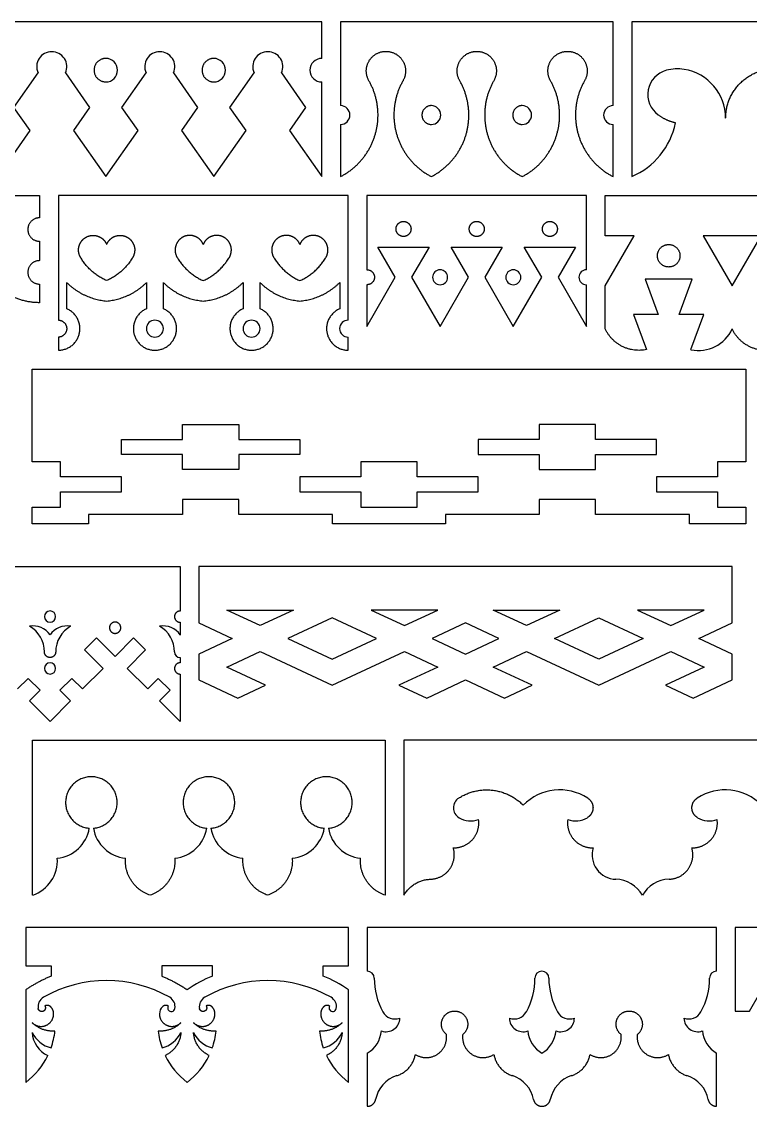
# Model space of a CAD drawing. Header units: millimetres. Extents: x -157 to 150, y -137 to 156.
# Drawn here: x -75 to 17.9, y 18 to 156.3 of the extents above; entities that cross this region are included whole.
import ezdxf

# ---------------------------------------------------------------- set-up
doc = ezdxf.new("R2010")
doc.units = ezdxf.units.MM
doc.header["$MEASUREMENT"] = 0
doc.layers.add('Layer 03', color=5, linetype='Continuous')

msp = doc.modelspace()

# ---------------------------------------------------------------- linework, layer by layer
at = {"layer": 'Layer 03'}
for p, q in [((-36.71, 156.33), (-78.01, 156.33)), ((-36.71, 151.65), (-36.71, 156.33)), ((0.42, 156.33), (-34.32, 156.33)), ((-34.32, 156.33), (-34.32, 145.63)), ((0.42, 145.63), (0.42, 156.33)), ((50.69, 156.33), (2.81, 156.33)), ((2.81, 156.33), (2.81, 136.58)), ((-75.95, 145.41), (-72.87, 149.8)), ((-69.38, 149.8), (-66.3, 145.41)), ((-62.18, 145.41), (-59.11, 149.8)), ((-55.61, 149.8), (-52.54, 145.41)), ((-48.42, 145.41), (-45.34, 149.8)), ((-41.85, 149.8), (-38.77, 145.41)), ((-36.71, 136.58), (-36.71, 148.66)), ((-73.89, 142.46), (-75.95, 145.41)), ((-66.3, 145.41), (-68.36, 142.46)), ((-60.12, 142.46), (-62.18, 145.41)), ((-52.54, 145.41), (-54.6, 142.46)), ((-46.36, 142.46), (-48.42, 145.41)), ((-38.77, 145.41), (-40.83, 142.46)), ((-78.01, 136.58), (-73.89, 142.46)), ((-68.36, 142.46), (-64.24, 136.58)), ((-64.24, 136.58), (-60.12, 142.46)), ((-54.6, 142.46), (-50.48, 136.58)), ((-50.48, 136.58), (-46.36, 142.46)), ((-40.83, 142.46), (-36.71, 136.58)), ((-34.32, 143.23), (-34.32, 136.58)), ((0.42, 136.58), (0.42, 143.23)), ((-113.65, 134.19), (-72.69, 134.19)), ((-72.69, 134.19), (-72.69, 131.32)), ((-33.35, 134.19), (-70.29, 134.19)), ((-70.29, 134.19), (-70.29, 118.27)), ((-33.35, 118.27), (-33.35, 134.19)), ((-2.96, 134.19), (-30.95, 134.19)), ((-30.95, 134.19), (-30.95, 124.7)), ((-2.96, 124.7), (-2.96, 134.19)), ((-0.57, 129.02), (-0.57, 134.19)), ((-0.57, 134.19), (31.78, 134.19)), ((-0.57, 122.63), (3.12, 129.02)), ((3.12, 129.02), (-0.57, 129.02)), ((15.61, 129.02), (11.92, 129.02)), ((11.92, 129.02), (15.61, 122.63)), ((15.61, 122.63), (19.29, 129.02)), ((19.29, 129.02), (15.61, 129.02)), ((-72.69, 128.33), (-72.69, 125.86)), ((-27.33, 123.74), (-29.55, 127.6)), ((-29.55, 127.6), (-26.29, 127.6)), ((-26.29, 127.6), (-23.02, 127.6)), ((-23.02, 127.6), (-25.25, 123.74)), ((-17.99, 123.74), (-20.22, 127.6)), ((-20.22, 127.6), (-16.96, 127.6)), ((-16.96, 127.6), (-13.69, 127.6)), ((-13.69, 127.6), (-15.92, 123.74)), ((-8.66, 123.74), (-10.89, 127.6)), ((-10.89, 127.6), (-7.63, 127.6)), ((-7.63, 127.6), (-4.36, 127.6)), ((-4.36, 127.6), (-6.59, 123.74)), ((-30.95, 117.46), (-27.33, 123.74)), ((-25.25, 123.74), (-21.62, 117.46)), ((-21.62, 117.46), (-17.99, 123.74)), ((-15.92, 123.74), (-12.29, 117.46)), ((-12.29, 117.46), (-8.66, 123.74)), ((-6.59, 123.74), (-2.96, 117.46)), ((7.52, 123.51), (4.53, 123.51)), ((4.53, 123.51), (6.16, 119.01)), ((10.51, 123.51), (7.52, 123.51)), ((8.87, 119.01), (10.51, 123.51)), ((-72.69, 122.87), (-72.69, 120.5)), ((-69.22, 119.72), (-69.22, 123.07)), ((-59.05, 123.07), (-59.05, 119.72)), ((-56.9, 119.72), (-56.9, 123.07)), ((-46.74, 123.07), (-46.74, 119.72)), ((-44.58, 119.72), (-44.58, 123.07)), ((-34.42, 123.07), (-34.42, 119.72)), ((-30.95, 122.79), (-30.95, 117.46)), ((-2.96, 117.46), (-2.96, 122.79)), ((-0.57, 117.15), (-0.57, 122.63)), ((6.16, 119.01), (3.05, 119.01)), ((3.05, 119.01), (4.69, 114.52)), ((11.99, 119.01), (8.87, 119.01)), ((10.35, 114.52), (11.99, 119.01)), ((-70.29, 116.11), (-70.29, 114.44)), ((-33.35, 114.44), (-33.35, 116.11)), ((-73.62, 100.19), (-73.62, 112.04)), ((-73.62, 112.04), (17.35, 112.04)), ((17.35, 112.04), (17.35, 100.19)), ((-54.47, 103.06), (-54.47, 104.98)), ((-54.47, 104.98), (-50.88, 104.98)), ((-50.88, 104.98), (-47.29, 104.98)), ((-47.29, 104.98), (-47.29, 103.06)), ((-5.39, 104.98), (-8.98, 104.98)), ((-8.98, 104.98), (-8.98, 103.06)), ((-1.8, 104.98), (-5.39, 104.98)), ((-1.8, 103.06), (-1.8, 104.98)), ((-62.25, 101.15), (-62.25, 103.06)), ((-62.25, 103.06), (-54.47, 103.06)), ((-47.29, 103.06), (-39.51, 103.06)), ((-39.51, 103.06), (-39.51, 101.15)), ((-8.98, 103.06), (-16.76, 103.06)), ((-16.76, 103.06), (-16.76, 101.15)), ((5.98, 103.06), (-1.8, 103.06)), ((5.98, 101.15), (5.98, 103.06)), ((-54.47, 101.15), (-62.25, 101.15)), ((-54.47, 99.23), (-54.47, 101.15)), ((-39.51, 101.15), (-47.29, 101.15)), ((-47.29, 101.15), (-47.29, 99.23)), ((-16.76, 101.15), (-8.98, 101.15)), ((-8.98, 101.15), (-8.98, 99.23)), ((-1.8, 99.23), (-1.8, 101.15)), ((-1.8, 101.15), (5.98, 101.15)), ((-70.03, 100.19), (-73.62, 100.19)), ((-70.03, 98.28), (-70.03, 100.19)), ((-28.13, 100.19), (-31.72, 100.19)), ((-31.72, 100.19), (-31.72, 98.28)), ((-24.54, 100.19), (-28.13, 100.19)), ((-24.54, 98.28), (-24.54, 100.19)), ((17.35, 100.19), (13.76, 100.19)), ((13.76, 100.19), (13.76, 98.28)), ((-62.25, 98.28), (-70.03, 98.28)), ((-62.25, 96.36), (-62.25, 98.28)), ((-50.88, 99.23), (-54.47, 99.23)), ((-47.29, 99.23), (-50.88, 99.23)), ((-31.72, 98.28), (-39.51, 98.28)), ((-39.51, 98.28), (-39.51, 96.36)), ((-16.76, 98.28), (-24.54, 98.28)), ((-16.76, 96.36), (-16.76, 98.28)), ((-8.98, 99.23), (-5.39, 99.23)), ((-5.39, 99.23), (-1.8, 99.23)), ((13.76, 98.28), (5.98, 98.28)), ((5.98, 98.28), (5.98, 96.36)), ((-70.03, 94.44), (-70.03, 96.36)), ((-70.03, 96.36), (-62.25, 96.36)), ((-39.51, 96.36), (-31.72, 96.36)), ((-31.72, 96.36), (-31.72, 94.44)), ((-24.54, 94.44), (-24.54, 96.36)), ((-24.54, 96.36), (-16.76, 96.36)), ((5.98, 96.36), (13.76, 96.36)), ((13.76, 96.36), (13.76, 94.44)), ((-73.62, 92.29), (-73.62, 94.44)), ((-73.62, 94.44), (-70.03, 94.44)), ((-50.88, 95.4), (-54.47, 95.4)), ((-54.47, 95.4), (-54.47, 93.49)), ((-47.29, 95.4), (-50.88, 95.4)), ((-47.29, 93.49), (-47.29, 95.4)), ((-31.72, 94.44), (-28.13, 94.44)), ((-28.13, 94.44), (-24.54, 94.44)), ((-5.39, 95.4), (-8.98, 95.4)), ((-8.98, 95.4), (-8.98, 93.49)), ((-1.8, 95.4), (-5.39, 95.4)), ((-1.8, 93.49), (-1.8, 95.4)), ((13.76, 94.44), (17.35, 94.44)), ((17.35, 94.44), (17.35, 92.29)), ((-54.47, 93.49), (-66.44, 93.49)), ((-66.44, 93.49), (-66.44, 92.29)), ((-35.32, 93.49), (-47.29, 93.49)), ((-35.32, 92.29), (-35.32, 93.49)), ((-8.98, 93.49), (-20.95, 93.49)), ((-20.95, 93.49), (-20.95, 92.29)), ((10.17, 93.49), (-1.8, 93.49)), ((10.17, 92.29), (10.17, 93.49)), ((-66.44, 92.29), (-73.62, 92.29)), ((-28.13, 92.29), (-35.32, 92.29)), ((-20.95, 92.29), (-28.13, 92.29)), ((17.35, 92.29), (10.17, 92.29)), ((-104.53, 86.84), (-54.76, 86.84)), ((-54.76, 86.84), (-54.76, 81.18)), ((15.6, 86.84), (-52.36, 86.84)), ((-52.36, 86.84), (-52.36, 79.66)), ((15.6, 79.66), (15.6, 86.84)), ((-48.82, 81.31), (-40.32, 81.31)), ((-44.57, 79.33), (-48.82, 81.31)), ((-40.32, 81.31), (-44.57, 79.33)), ((-35.37, 80.32), (-41.03, 77.68)), ((-29.71, 77.68), (-35.37, 80.32)), ((-30.42, 81.31), (-26.17, 79.33)), ((-21.92, 81.31), (-30.42, 81.31)), ((-26.17, 79.33), (-21.92, 81.31)), ((-10.59, 79.33), (-14.84, 81.31)), ((-14.84, 81.31), (-6.34, 81.31)), ((-6.34, 81.31), (-10.59, 79.33)), ((-7.05, 77.68), (-1.39, 80.32)), ((-1.39, 80.32), (4.27, 77.68)), ((12.06, 81.31), (3.56, 81.31)), ((3.56, 81.31), (7.81, 79.33)), ((7.81, 79.33), (12.06, 81.31)), ((-54.76, 79.75), (-54.76, 78.12)), ((-52.36, 79.66), (-48.11, 77.68)), ((-18.38, 79.66), (-22.63, 77.68)), ((-14.13, 77.68), (-18.38, 79.66)), ((11.35, 77.68), (15.6, 79.66)), ((-65.42, 77.75), (-66.94, 76.23)), ((-63.05, 75.39), (-65.42, 77.75)), ((-60.69, 77.75), (-63.05, 75.39)), ((-59.16, 76.23), (-60.69, 77.75)), ((-48.11, 77.68), (-52.36, 75.7)), ((-41.03, 77.68), (-35.37, 75.04)), ((-35.37, 75.04), (-29.71, 77.68)), ((-22.63, 77.68), (-18.38, 75.7)), ((-18.38, 75.7), (-14.13, 77.68)), ((-1.39, 75.04), (-7.05, 77.68)), ((4.27, 77.68), (-1.39, 75.04)), ((15.6, 75.7), (11.35, 77.68)), ((-66.94, 76.23), (-64.58, 73.86)), ((-61.53, 73.86), (-59.16, 76.23)), ((-54.76, 75.25), (-54.76, 74.58)), ((-52.36, 75.7), (-52.36, 72.39)), ((-48.82, 74.04), (-44.57, 76.03)), ((-44.57, 76.03), (-35.37, 71.74)), ((-35.37, 71.74), (-26.17, 76.03)), ((-26.17, 76.03), (-21.92, 74.04)), ((-14.84, 74.04), (-10.59, 76.03)), ((-10.59, 76.03), (-1.39, 71.74)), ((-1.39, 71.74), (7.81, 76.03)), ((7.81, 76.03), (12.06, 74.04)), ((15.6, 72.39), (15.6, 75.7)), ((-64.58, 73.86), (-67.2, 71.24)), ((-58.9, 71.24), (-61.53, 73.86)), ((-43.87, 71.74), (-48.82, 74.04)), ((-21.92, 74.04), (-26.87, 71.74)), ((-9.89, 71.74), (-14.84, 74.04)), ((12.06, 74.04), (7.11, 71.74)), ((-74.14, 72.59), (-75.5, 71.24)), ((-72.62, 71.07), (-74.14, 72.59)), ((-68.55, 72.59), (-70.08, 71.07)), ((-67.2, 71.24), (-68.55, 72.59)), ((-57.55, 72.59), (-58.9, 71.24)), ((-56.03, 71.07), (-57.55, 72.59)), ((-54.76, 73.14), (-54.76, 67.09)), ((-52.36, 72.39), (-47.41, 70.08)), ((-23.33, 70.08), (-18.38, 72.39)), ((-18.38, 72.39), (-13.43, 70.08)), ((10.65, 70.08), (15.6, 72.39)), ((-73.97, 69.72), (-72.62, 71.07)), ((-70.08, 71.07), (-68.72, 69.72)), ((-57.38, 69.72), (-56.03, 71.07)), ((-47.41, 70.08), (-43.87, 71.74)), ((-26.87, 71.74), (-23.33, 70.08)), ((-13.43, 70.08), (-9.89, 71.74)), ((7.11, 71.74), (10.65, 70.08)), ((-71.35, 67.09), (-73.97, 69.72)), ((-68.72, 69.72), (-71.35, 67.09)), ((-54.76, 67.09), (-57.38, 69.72)), ((-73.57, 44.95), (-73.57, 64.7)), ((-73.57, 64.7), (-28.63, 64.7)), ((-28.63, 64.7), (-28.63, 44.95)), ((34.58, 64.7), (-26.23, 64.7)), ((-26.23, 64.7), (-26.23, 44.95)), ((-33.3, 40.83), (-74.43, 40.83)), ((-74.43, 40.83), (-74.43, 35.93)), ((-33.3, 35.93), (-33.3, 40.83)), ((-30.91, 40.83), (-30.91, 35.25)), ((13.62, 40.83), (-30.91, 40.83)), ((13.62, 35.25), (13.62, 40.83)), ((45.79, 40.83), (16.01, 40.83)), ((16.01, 40.83), (16.01, 30.17)), ((-74.43, 35.93), (-71.19, 35.93)), ((-71.19, 35.93), (-71.19, 34.63)), ((-53.86, 35.93), (-57.1, 35.93)), ((-57.1, 35.93), (-57.1, 34.63)), ((-50.63, 35.93), (-53.86, 35.93)), ((-50.63, 34.63), (-50.63, 35.93)), ((-36.53, 34.63), (-36.53, 35.93)), ((-36.53, 35.93), (-33.3, 35.93)), ((-74.43, 32.89), (-74.43, 21.07)), ((-33.3, 21.07), (-33.3, 32.89)), ((17.81, 30.17), (19.14, 32.47)), ((16.01, 30.17), (17.81, 30.17)), ((-30.91, 24.78), (-30.91, 18.02)), ((13.62, 18.02), (13.62, 24.78))]:
    msp.add_line(p, q, dxfattribs=at)
for centre, radius, start, end in [((-71.13, 150.59), 1.92, 90, 204.2281), ((-71.13, 150.59), 1.92, 335.7719, 90), ((-57.36, 150.59), 1.92, 90, 204.2281), ((-57.36, 150.59), 1.92, 335.7719, 90), ((-43.59, 150.59), 1.92, 90, 204.2281), ((-43.59, 150.59), 1.92, 335.7719, 90), ((-64.24, 150.15), 1.5, 270, 90), ((-50.48, 150.15), 1.5, 270, 90), ((-36.71, 150.15), 1.5, 90, 270), ((8.06, 147.04), 3.21, 104.9749, 233.977), ((8.63, 144.93), 5.39, 80.8528, 104.9749), ((8.48, 144.03), 6.3, 0, 80.8528), ((-34.32, 144.43), 1.2, 270, 90), ((-22.74, 144.43), 1.2, 270, 90), ((-11.16, 144.43), 1.2, 270, 90), ((0.42, 144.43), 1.2, 90, 270), ((-0.92, 145.3), 9.48, 293.153, 348.5707), ((-21.62, 123.74), 0.958, 90, 270), ((-21.62, 123.74), 0.958, 270, 90), ((-12.29, 123.74), 0.958, 90, 270), ((-12.29, 123.74), 0.958, 270, 90), ((-2.96, 123.74), 0.958, 90, 270), ((-57.98, 117.19), 1.08, 90, 270), ((-57.98, 117.19), 1.08, 270, 90), ((-45.66, 117.19), 1.08, 90, 270), ((-45.66, 117.19), 1.08, 270, 90), ((-33.35, 117.19), 1.08, 90, 270), ((11.31, 119.16), 4.75, 258.3689, 334.9337), ((-71.35, 80.47), 0.718, 90, 270), ((-71.35, 80.47), 0.718, 270, 90), ((-73.57, 76.58), 2.71, 34.7512, 98.5853), ((-75.85, 75.96), 3.79, 0, 60.2632), ((-69.12, 76.58), 2.71, 81.4147, 145.2488), ((-66.84, 75.96), 3.79, 119.7367, 180), ((-56.98, 76.58), 2.71, 34.7512, 98.5853), ((-59.26, 75.96), 3.79, 360, 60.2633), ((-54.76, 75.96), 0.718, 180, 270), ((-71.35, 73.86), 0.718, 90, 270), ((-71.35, 73.86), 0.718, 270, 90), ((-6.36, 51.8), 6.57, 57.2607, 135.2425), ((14.71, 51.8), 6.57, 44.7575, 122.7393), ((-18.46, 56.09), 1.47, 122.7393, 239.1722), ((-17.73, 57.31), 2.89, 239.1722, 290.53), ((-4.33, 57.31), 2.89, 249.47, 300.8278), ((12.68, 57.31), 2.89, 239.1722, 290.53), ((-70.9, 54.25), 4.62, 275.8478, 350.5152), ((-61.26, 54.25), 4.62, 189.4848, 264.1522), ((-55.92, 54.25), 4.62, 275.8478, 350.5152), ((-46.28, 54.25), 4.62, 189.4848, 264.1522), ((-40.94, 54.25), 4.62, 275.8478, 350.5152), ((-31.3, 54.25), 4.62, 189.4848, 264.1522), ((0.88, 50.1), 3.13, 163.4448, 268.2838), ((-75.03, 49.33), 4.62, 288.5227, 4.0286), ((0.66, 42.93), 4.05, 29.8723, 88.2838), ((7.68, 42.93), 4.05, 91.7162, 150.1277), ((-43.58, 17.68), 18.36, 112.5719, 124.0562), ((-43.58, 17.68), 18.36, 55.9438, 67.4281), ((-30.91, 34.36), 0.891, 360, 90), ((-8.64, 34.36), 0.891, 90, 180), ((-8.64, 34.36), 0.891, 360, 90), ((13.62, 34.36), 0.891, 90, 180), ((-64.15, 17.68), 16.37, 60.5294, 119.4706), ((-43.58, 17.68), 16.37, 60.5294, 119.4706), ((-21.05, 34.36), 8.97, 180, 208.6205), ((-18.5, 34.36), 8.97, 331.3795, 360), ((1.21, 34.36), 8.97, 180, 208.6205), ((3.76, 34.36), 8.97, 331.3795, 360), ((-71.53, 30.75), 1.35, 119.4707, 191.4548), ((-56.76, 30.75), 1.35, 348.5452, 60.5296), ((-50.97, 30.75), 1.35, 119.4707, 191.4548), ((-36.19, 30.75), 1.35, 348.5452, 60.5296), ((-56.13, 29.81), 1.27, 132.5091, 180), ((-55.89, 30.57), 0.463, 148.2125, 348.5453), ((-35.32, 30.57), 0.463, 148.2125, 348.5453), ((-28.5, 29.27), 1.74, 249.9515, 360), ((-27.39, 30.9), 1.74, 208.6205, 291.0038), ((-12.16, 30.9), 1.74, 248.9962, 331.3795), ((-11.05, 29.27), 1.74, 180, 290.0485), ((-6.24, 29.27), 1.74, 249.9515, 360), ((-5.13, 30.9), 1.74, 208.6205, 291.0038), ((10.1, 30.9), 1.74, 248.9962, 331.3795), ((11.21, 29.27), 1.74, 180, 290.0485), ((-70.2, 27.62), 3.43, 183.4372, 245.2395), ((-70.34, 29.01), 3.64, 205.9847, 255.9898), ((-80.31, 28.72), 9.65, 340.361, 353.4633), ((-47.98, 28.72), 9.65, 186.5367, 199.639), ((-57.95, 29.01), 3.64, 284.0102, 334.0153), ((-49.78, 29.01), 3.64, 205.9847, 255.9898), ((-59.75, 28.72), 9.65, 340.361, 353.4633), ((-27.42, 28.72), 9.65, 186.5367, 199.639), ((-37.38, 29.01), 3.64, 284.0102, 334.0153), ((-32.84, 28.01), 3.76, 300.9965, 354.373), ((-6.71, 28.01), 3.76, 185.627, 239.0035), ((-10.58, 28.01), 3.76, 300.9965, 354.373), ((15.56, 28.01), 3.76, 185.627, 239.0035), ((-80.31, 28.72), 9.65, 307.576, 334.1175), ((-47.98, 28.72), 9.65, 205.8825, 232.424), ((-59.75, 28.72), 9.65, 307.576, 334.1175), ((-27.42, 28.72), 9.65, 205.8825, 232.424), ((-25.89, 18.09), 4.04, 108.0282, 168.5011), ((-13.66, 18.09), 4.04, 11.4989, 71.9718), ((-3.62, 18.09), 4.04, 108.0282, 168.5011), ((8.6, 18.09), 4.04, 11.4989, 71.9718)]:
    msp.add_arc(centre, radius, start, end, dxfattribs=at)
for points, weights, knots in [([(-30.7, 148.81), (-31.42, 150.06), (-30.69, 151.31), (-29.97, 152.55), (-28.53, 152.55)], [0.999999936397, 0.866615464201, 1, 0.8666154324, 1], [1217.144094, 1217.144094, 1217.144094, 1219.329385, 1219.329385, 1221.514677, 1221.514677, 1221.514677]), ([(-28.53, 152.55), (-27.08, 152.55), (-26.36, 151.31), (-25.64, 150.06), (-26.35, 148.81)], [1, 0.8666154324, 1, 0.866615464201, 0.999999936397], [1059.593637, 1059.593637, 1059.593637, 1061.778929, 1061.778929, 1063.964221, 1063.964221, 1063.964221]), ([(-19.12, 148.81), (-19.84, 150.06), (-19.11, 151.31), (-18.39, 152.55), (-16.95, 152.55)], [0.999999872795, 0.866615496003, 1, 0.8666154324, 1], [1087.764467, 1087.764467, 1087.764467, 1089.949758, 1089.949758, 1092.13505, 1092.13505, 1092.13505]), ([(-16.95, 152.55), (-15.51, 152.55), (-14.78, 151.31), (-14.06, 150.06), (-14.78, 148.81)], [1, 0.8666154324, 1, 0.866615464201, 0.999999936397], [1092.13505, 1092.13505, 1092.13505, 1094.320342, 1094.320342, 1096.505634, 1096.505634, 1096.505634]), ([(-7.55, 148.81), (-8.26, 150.06), (-7.54, 151.31), (-6.81, 152.55), (-5.37, 152.55)], [0.999999936397, 0.866615464201, 1, 0.8666154324, 1], [1120.30588, 1120.30588, 1120.30588, 1122.491171, 1122.491171, 1124.676463, 1124.676463, 1124.676463]), ([(-5.37, 152.55), (-3.93, 152.55), (-3.21, 151.31), (-2.48, 150.06), (-3.2, 148.81)], [1, 0.8666154324, 1, 0.866615464201, 0.999999936397], [1124.676463, 1124.676463, 1124.676463, 1126.861756, 1126.861756, 1129.047047, 1129.047047, 1129.047047]), ([(-64.24, 151.65), (-65.74, 151.65), (-65.74, 150.15), (-65.74, 148.66), (-64.24, 148.66)], [1, 0.707106781187, 1, 0.707106851018, 0.999999860338], [33.379422, 33.379422, 33.379422, 35.342918, 35.342918, 37.306413, 37.306413, 37.306413]), ([(-50.48, 151.65), (-51.97, 151.65), (-51.97, 150.15), (-51.97, 148.66), (-50.48, 148.66)], [1, 0.707106781187, 1, 0.707106851018, 0.999999860338], [33.379422, 33.379422, 33.379422, 35.342918, 35.342918, 37.306413, 37.306413, 37.306413]), ([(-34.32, 136.58), (-30.97, 138.31), (-29.9, 141.92), (-28.83, 145.54), (-30.7, 148.81)], [1, 0.919836119234, 1, 0.919836157459, 0.99999992355], [1205.243971, 1205.243971, 1205.243971, 1211.194033, 1211.194033, 1217.144094, 1217.144094, 1217.144094]), ([(-26.35, 148.81), (-28.22, 145.54), (-27.15, 141.92), (-26.08, 138.31), (-22.74, 136.58)], [0.999999961775, 0.919836138346, 1, 0.919836138346, 0.999999961775], [1063.964221, 1063.964221, 1063.964221, 1069.914282, 1069.914282, 1075.864344, 1075.864344, 1075.864344]), ([(-22.74, 136.58), (-19.39, 138.31), (-18.32, 141.92), (-17.26, 145.54), (-19.12, 148.81)], [0.999999961775, 0.919836138346, 1, 0.919836138346, 0.999999961775], [1075.864344, 1075.864344, 1075.864344, 1081.814405, 1081.814405, 1087.764467, 1087.764467, 1087.764467]), ([(-14.78, 148.81), (-16.64, 145.54), (-15.58, 141.92), (-14.51, 138.31), (-11.16, 136.58)], [0.999999961775, 0.919836138346, 1, 0.919836138346, 0.999999961775], [1096.505634, 1096.505634, 1096.505634, 1102.455695, 1102.455695, 1108.405757, 1108.405757, 1108.405757]), ([(-11.16, 136.58), (-7.81, 138.31), (-6.75, 141.92), (-5.68, 145.54), (-7.55, 148.81)], [0.999999961775, 0.919836138346, 1, 0.919836138346, 0.999999961775], [1108.405757, 1108.405757, 1108.405757, 1114.355818, 1114.355818, 1120.30588, 1120.30588, 1120.30588]), ([(-3.2, 148.81), (-5.07, 145.54), (-4, 141.92), (-2.93, 138.31), (0.42, 136.58)], [0.999999961775, 0.919836138346, 1, 0.919836119234, 1], [1129.047047, 1129.047047, 1129.047047, 1134.997108, 1134.997108, 1140.94717, 1140.94717, 1140.94717]), ([(-22.74, 145.63), (-23.94, 145.63), (-23.94, 144.43), (-23.94, 143.23), (-22.74, 143.23)], [0.999999860338, 0.707106851018, 1, 0.707106851018, 0.999999860338], [26.703538, 26.703538, 26.703538, 28.274334, 28.274334, 29.84513, 29.84513, 29.84513]), ([(-11.16, 145.63), (-12.36, 145.63), (-12.36, 144.43), (-12.36, 143.23), (-11.16, 143.23)], [1, 0.707106781187, 1, 0.707106851018, 0.999999860338], [26.703538, 26.703538, 26.703538, 28.274334, 28.274334, 29.84513, 29.84513, 29.84513]), ([(-72.69, 131.32), (-74.18, 131.32), (-74.18, 129.83), (-74.18, 128.33), (-72.69, 128.33)], [0.999999860338, 0.707106851018, 1, 0.707106781187, 1], [895.287531, 895.287531, 895.287531, 897.251026, 897.251026, 899.214522, 899.214522, 899.214522]), ([(-25.33, 129.9), (-25.33, 130.86), (-26.29, 130.86), (-27.24, 130.86), (-27.24, 129.9), (-27.24, 128.94), (-26.29, 128.94), (-25.33, 128.94), (-25.33, 129.9)], [1, 0.707106781187, 1, 0.707106781187, 1, 0.707106781187, 1, 0.707106781187, 1], [0, 0, 0, 1.256637, 1.256637, 2.513274, 2.513274, 3.769911, 3.769911, 5.026548, 5.026548, 5.026548]), ([(-16, 129.9), (-16, 130.86), (-16.96, 130.86), (-17.91, 130.86), (-17.91, 129.9), (-17.91, 128.94), (-16.96, 128.94), (-16, 128.94), (-16, 129.9)], [1, 0.707106781187, 1, 0.707106781187, 1, 0.707106781187, 1, 0.707106781187, 1], [0, 0, 0, 1.256637, 1.256637, 2.513274, 2.513274, 3.769911, 3.769911, 5.026548, 5.026548, 5.026548]), ([(-6.67, 129.9), (-6.67, 130.86), (-7.63, 130.86), (-8.58, 130.86), (-8.58, 129.9), (-8.58, 128.94), (-7.63, 128.94), (-6.67, 128.94), (-6.67, 129.9)], [1, 0.707106781187, 1, 0.707106781187, 1, 0.707106781187, 1, 0.707106781187, 1], [0, 0, 0, 1.256637, 1.256637, 2.513274, 2.513274, 3.769911, 3.769911, 5.026548, 5.026548, 5.026548]), ([(-67.46, 126.28), (-67.87, 126.98), (-67.64, 127.76), (-67.41, 128.53), (-66.68, 128.89), (-65.96, 129.25), (-65.2, 128.96), (-64.44, 128.68), (-64.13, 127.93)], [0.999999960361, 0.916871680167, 1, 0.916871660348, 1, 0.916871660348, 1, 0.916871660348, 1], [116.221276, 116.221276, 116.221276, 117.497454, 117.497454, 118.773633, 118.773633, 120.049811, 120.049811, 121.32599, 121.32599, 121.32599]), ([(-64.13, 127.93), (-63.83, 128.68), (-63.07, 128.96), (-62.31, 129.25), (-61.59, 128.89), (-60.86, 128.53), (-60.63, 127.76), (-60.4, 126.98), (-60.81, 126.28)], [1, 0.916871660348, 1, 0.916871660348, 1, 0.916871660348, 1, 0.916871719806, 0.999999881084], [121.32599, 121.32599, 121.32599, 122.602169, 122.602169, 123.878347, 123.878347, 125.154526, 125.154526, 126.430704, 126.430704, 126.430704]), ([(-51.82, 127.93), (-52.13, 128.68), (-52.88, 128.96), (-53.64, 129.25), (-54.37, 128.89), (-55.09, 128.53), (-55.32, 127.76), (-55.56, 126.98), (-55.15, 126.28)], [1, 0.916871660348, 1, 0.916871660348, 1, 0.916871660348, 1, 0.916871680167, 0.999999960361], [82.47223, 82.47223, 82.47223, 83.748409, 83.748409, 85.024587, 85.024587, 86.300766, 86.300766, 87.576944, 87.576944, 87.576944]), ([(-48.49, 126.28), (-48.08, 126.98), (-48.31, 127.76), (-48.55, 128.53), (-49.27, 128.89), (-50, 129.25), (-50.76, 128.96), (-51.51, 128.68), (-51.82, 127.93)], [0.999999960361, 0.916871680167, 1, 0.916871660348, 1, 0.916871660348, 1, 0.916871660348, 1], [77.367516, 77.367516, 77.367516, 78.643694, 78.643694, 79.919873, 79.919873, 81.196052, 81.196052, 82.47223, 82.47223, 82.47223]), ([(-39.5, 127.93), (-39.81, 128.68), (-40.57, 128.96), (-41.32, 129.25), (-42.05, 128.89), (-42.78, 128.53), (-43.01, 127.76), (-43.24, 126.98), (-42.83, 126.28)], [1, 0.916871660348, 1, 0.916871660348, 1, 0.916871660348, 1, 0.916871680167, 0.999999960361], [121.32599, 121.32599, 121.32599, 122.602169, 122.602169, 123.878347, 123.878347, 125.154526, 125.154526, 126.430704, 126.430704, 126.430704]), ([(-36.18, 126.28), (-35.77, 126.98), (-36, 127.76), (-36.23, 128.53), (-36.96, 128.89), (-37.68, 129.25), (-38.44, 128.96), (-39.2, 128.68), (-39.5, 127.93)], [0.999999960361, 0.916871680167, 1, 0.916871660348, 1, 0.916871660348, 1, 0.916871660348, 1], [116.221276, 116.221276, 116.221276, 117.497454, 117.497454, 118.773633, 118.773633, 120.049811, 120.049811, 121.32599, 121.32599, 121.32599]), ([(8.96, 126.49), (8.96, 127.92), (7.52, 127.92), (6.08, 127.92), (6.08, 126.49), (6.08, 125.05), (7.52, 125.05), (8.96, 125.05), (8.96, 126.49)], [1, 0.707106781187, 1, 0.707106781187, 1, 0.707106781187, 1, 0.707106781187, 1], [0, 0, 0, 1.884956, 1.884956, 3.769911, 3.769911, 5.654867, 5.654867, 7.539822, 7.539822, 7.539822]), ([(-72.69, 125.86), (-74.18, 125.86), (-74.18, 124.37), (-74.18, 122.87), (-72.69, 122.87)], [0.999999860338, 0.707106851018, 1, 0.707106781187, 1], [901.27622, 901.27622, 901.27622, 903.239715, 903.239715, 905.203211, 905.203211, 905.203211]), ([(-30.95, 124.7), (-29.99, 124.7), (-29.99, 123.74), (-29.99, 122.79), (-30.95, 122.79)], [1, 0.707106781187, 1, 0.707106851018, 0.999999860338], [942.726297, 942.726297, 942.726297, 943.982934, 943.982934, 945.239571, 945.239571, 945.239571]), ([(-70.29, 114.44), (-68.04, 114.44), (-67.6, 116.64), (-67.15, 118.84), (-69.22, 119.72)], [1, 0.774491147728, 1, 0.774491255259, 0.999999784938], [1061.704202, 1061.704202, 1061.704202, 1064.854678, 1064.854678, 1068.005153, 1068.005153, 1068.005153]), ([(-59.05, 119.72), (-61.12, 118.84), (-60.67, 116.64), (-60.23, 114.44), (-57.98, 114.44)], [0.999999892469, 0.774491201493, 1, 0.774491147728, 1], [1083.152682, 1083.152682, 1083.152682, 1086.303158, 1086.303158, 1089.453634, 1089.453634, 1089.453634]), ([(-57.98, 114.44), (-55.73, 114.44), (-55.28, 116.64), (-54.83, 118.84), (-56.9, 119.72)], [1, 0.774491147728, 1, 0.774491416555, 0.999999462346], [1089.453634, 1089.453634, 1089.453634, 1092.604111, 1092.604111, 1095.754585, 1095.754585, 1095.754585]), ([(-46.74, 119.72), (-48.81, 118.84), (-48.36, 116.64), (-47.91, 114.44), (-45.66, 114.44)], [0.999999892469, 0.774491201493, 1, 0.774491147728, 1], [1110.902114, 1110.902114, 1110.902114, 1114.052589, 1114.052589, 1117.203066, 1117.203066, 1117.203066]), ([(-45.66, 114.44), (-43.41, 114.44), (-42.96, 116.64), (-42.51, 118.84), (-44.58, 119.72)], [1, 0.774491147728, 1, 0.774491255259, 0.999999784938], [1117.203066, 1117.203066, 1117.203066, 1120.353542, 1120.353542, 1123.504017, 1123.504017, 1123.504017]), ([(-34.42, 119.72), (-36.49, 118.84), (-36.04, 116.64), (-35.59, 114.44), (-33.35, 114.44)], [0.999999784938, 0.774491255259, 1, 0.774491147728, 1], [989.483436, 989.483436, 989.483436, 992.633911, 992.633911, 995.784388, 995.784388, 995.784388]), ([(-70.29, 118.27), (-69.22, 118.27), (-69.22, 117.19), (-69.22, 116.11), (-70.29, 116.11)], [0.999999860338, 0.707106851018, 1, 0.707106851018, 0.999999860338], [1057.476769, 1057.476769, 1057.476769, 1058.890485, 1058.890485, 1060.304202, 1060.304202, 1060.304202]), ([(-54.76, 81.18), (-55.48, 81.18), (-55.48, 80.47), (-55.48, 79.75), (-54.76, 79.75)], [0.999999860338, 0.707106851018, 1, 0.707106851018, 0.999999860338], [1374.289426, 1374.289426, 1374.289426, 1375.231904, 1375.231904, 1376.174381, 1376.174381, 1376.174381]), ([(-63.05, 79.77), (-63.77, 79.77), (-63.77, 79.05), (-63.77, 78.33), (-63.05, 78.33)], [0.999999860338, 0.707106851018, 1, 0.707106851018, 0.999999860338], [14.137167, 14.137167, 14.137167, 15.079645, 15.079645, 16.022123, 16.022123, 16.022123]), ([(-63.05, 78.33), (-62.33, 78.33), (-62.33, 79.05), (-62.33, 79.77), (-63.05, 79.77)], [1, 0.707106781187, 1, 0.707106851018, 0.999999860338], [12.252211, 12.252211, 12.252211, 13.194689, 13.194689, 14.137167, 14.137167, 14.137167]), ([(-54.76, 74.58), (-55.48, 74.58), (-55.48, 73.86), (-55.48, 73.14), (-54.76, 73.14)], [0.999999860338, 0.707106851018, 1, 0.707106781186, 1], [1384.877288, 1384.877288, 1384.877288, 1385.819766, 1385.819766, 1386.762244, 1386.762244, 1386.762244]), ([(-65.82, 53.49), (-62.67, 53.74), (-62.79, 56.9), (-62.92, 60.05), (-66.08, 60.05), (-69.24, 60.05), (-69.36, 56.9), (-69.49, 53.74), (-66.34, 53.49)], [0.999999866957, 0.720988983262, 1, 0.720988916741, 1, 0.720988916741, 1, 0.720988916741, 1], [1356.283012, 1356.283012, 1356.283012, 1360.488856, 1360.488856, 1364.694702, 1364.694702, 1368.900547, 1368.900547, 1373.106393, 1373.106393, 1373.106393]), ([(-50.84, 53.49), (-47.69, 53.74), (-47.81, 56.9), (-47.94, 60.05), (-51.1, 60.05), (-54.26, 60.05), (-54.38, 56.9), (-54.51, 53.74), (-51.36, 53.49)], [0.999999866957, 0.720988983262, 1, 0.720988916741, 1, 0.720988916741, 1, 0.720988916741, 1], [1500.943278, 1500.943278, 1500.943278, 1505.149123, 1505.149123, 1509.354968, 1509.354968, 1513.560814, 1513.560814, 1517.766659, 1517.766659, 1517.766659]), ([(-35.86, 53.49), (-32.71, 53.74), (-32.83, 56.9), (-32.96, 60.05), (-36.12, 60.05), (-39.28, 60.05), (-39.4, 56.9), (-39.53, 53.74), (-36.38, 53.49)], [0.999999866957, 0.720988983262, 1, 0.720988916741, 1, 0.720988916741, 1, 0.720988916741, 1], [1463.882979, 1463.882979, 1463.882979, 1468.088824, 1468.088824, 1472.294669, 1472.294669, 1476.500515, 1476.500515, 1480.70636, 1480.70636, 1480.70636]), ([(-2.81, 57.33), (-2.12, 56.89), (-2.13, 56.07), (-2.14, 55.25), (-2.85, 54.83)], [0.999999939777, 0.873702392553, 1, 0.873702362442, 1], [1493.78467, 1493.78467, 1493.78467, 1495.035576, 1495.035576, 1496.286482, 1496.286482, 1496.286482]), ([(11.2, 54.83), (10.49, 55.25), (10.48, 56.07), (10.47, 56.89), (11.16, 57.33)], [0.99999981933, 0.873702452777, 1, 0.873702422665, 0.999999879553], [1526.281068, 1526.281068, 1526.281068, 1527.531974, 1527.531974, 1528.78288, 1528.78288, 1528.78288]), ([(-19.94, 50.99), (-18.47, 50.94), (-17.49, 52.04), (-16.5, 53.14), (-16.72, 54.6)], [1, 0.905684950879, 1, 0.905684973365, 0.999999955027], [1469.564212, 1469.564212, 1469.564212, 1471.869698, 1471.869698, 1474.175183, 1474.175183, 1474.175183]), ([(-5.34, 54.6), (-5.56, 53.14), (-4.57, 52.04), (-3.59, 50.94), (-2.12, 50.99)], [0.999999955027, 0.905684973365, 1, 0.905684995852, 0.999999910054], [1498.447284, 1498.447284, 1498.447284, 1500.75277, 1500.75277, 1503.058256, 1503.058256, 1503.058256]), ([(10.47, 50.99), (11.94, 50.94), (12.92, 52.04), (13.91, 53.14), (13.69, 54.6)], [0.999999865081, 0.905685018338, 1, 0.905684995852, 0.999999910054], [1519.509295, 1519.509295, 1519.509295, 1521.81478, 1521.81478, 1524.120267, 1524.120267, 1524.120267]), ([(-22.85, 46.98), (-21.31, 47.02), (-20.41, 48.27), (-19.5, 49.52), (-19.94, 50.99)], [0.999999950973, 0.897183161783, 1, 0.897183137269, 1], [1464.786562, 1464.786562, 1464.786562, 1467.175387, 1467.175387, 1469.564212, 1469.564212, 1469.564212]), ([(7.56, 46.98), (9.1, 47.02), (10, 48.27), (10.9, 49.52), (10.47, 50.99)], [0.999999901946, 0.897183186296, 1, 0.897183137269, 1], [1514.731645, 1514.731645, 1514.731645, 1517.120469, 1517.120469, 1519.509295, 1519.509295, 1519.509295]), ([(-72.01, 30.82), (-71.9, 30.63), (-71.96, 30.43), (-72.03, 30.22), (-72.23, 30.14), (-72.43, 30.06), (-72.62, 30.17), (-72.82, 30.27), (-72.86, 30.48)], [0.999999955178, 0.906000718751, 1, 0.90600069634, 1, 0.90600069634, 1, 0.906000902715, 0.99999958725], [1517.869822, 1517.869822, 1517.869822, 1518.208004, 1518.208004, 1518.546186, 1518.546186, 1518.884368, 1518.884368, 1519.222549, 1519.222549, 1519.222549]), ([(-51.45, 30.82), (-51.33, 30.63), (-51.4, 30.43), (-51.47, 30.22), (-51.67, 30.14), (-51.87, 30.06), (-52.06, 30.17), (-52.25, 30.27), (-52.29, 30.48)], [0.999999955178, 0.906000718751, 1, 0.90600069634, 1, 0.90600069634, 1, 0.906000902715, 0.99999958725], [1385.395393, 1385.395393, 1385.395393, 1385.733575, 1385.733575, 1386.071757, 1386.071757, 1386.409939, 1386.409939, 1386.74812, 1386.74812, 1386.74812]), ([(-73.62, 28.68), (-72.87, 27.93), (-71.88, 28.33), (-70.89, 28.74), (-70.89, 29.81)], [0.999999919481, 0.831138741696, 1, 0.831138701436, 1], [1513.213437, 1513.213437, 1513.213437, 1514.785199, 1514.785199, 1516.356962, 1516.356962, 1516.356962]), ([(-57.4, 29.81), (-57.4, 28.74), (-56.41, 28.33), (-55.43, 27.93), (-54.67, 28.68)], [1, 0.831138701436, 1, 0.831138741696, 0.999999919481], [1538.988331, 1538.988331, 1538.988331, 1540.560093, 1540.560093, 1542.131855, 1542.131855, 1542.131855]), ([(-53.05, 28.68), (-52.3, 27.93), (-51.31, 28.33), (-50.33, 28.74), (-50.33, 29.81)], [0.999999919481, 0.831138741696, 1, 0.831138701436, 1], [1380.739008, 1380.739008, 1380.739008, 1382.31077, 1382.31077, 1383.882533, 1383.882533, 1383.882533]), ([(-36.84, 29.81), (-36.84, 28.74), (-35.85, 28.33), (-34.86, 27.93), (-34.11, 28.68)], [0.999999838961, 0.831138781956, 1, 0.831138781956, 0.999999838961], [1406.513901, 1406.513901, 1406.513901, 1408.085664, 1408.085664, 1409.657426, 1409.657426, 1409.657426]), ([(-20.81, 27.18), (-21.75, 27.91), (-21.36, 29.04), (-20.97, 30.17), (-19.78, 30.17)], [0.999999911553, 0.814513750854, 1, 0.814513706631, 1], [530.428958, 530.428958, 530.428958, 532.161895, 532.161895, 533.894831, 533.894831, 533.894831]), ([(-19.78, 30.17), (-18.58, 30.17), (-18.19, 29.04), (-17.8, 27.91), (-18.74, 27.18)], [1, 0.814513706631, 1, 0.814513750854, 0.999999911553], [533.894831, 533.894831, 533.894831, 535.627768, 535.627768, 537.360704, 537.360704, 537.360704]), ([(1.45, 27.18), (0.51, 27.91), (0.9, 29.04), (1.29, 30.17), (2.49, 30.17)], [0.999999911553, 0.814513750854, 1, 0.814513706631, 1], [563.084434, 563.084434, 563.084434, 564.81737, 564.81737, 566.550307, 566.550307, 566.550307]), ([(2.49, 30.17), (3.68, 30.17), (4.07, 29.04), (4.46, 27.91), (3.52, 27.18)], [1, 0.814513706631, 1, 0.814513750854, 0.999999911553], [566.550307, 566.550307, 566.550307, 568.283243, 568.283243, 570.016179, 570.016179, 570.016179]), ([(-24.78, 24.63), (-23.38, 23.76), (-21.99, 24.65), (-20.6, 25.54), (-20.81, 27.18)], [0.999999926308, 0.845457611968, 1, 0.845457611968, 0.999999926308], [525.514573, 525.514573, 525.514573, 527.971766, 527.971766, 530.428958, 530.428958, 530.428958]), ([(-18.74, 27.18), (-18.95, 25.54), (-17.56, 24.65), (-16.17, 23.76), (-14.77, 24.63)], [0.999999926308, 0.845457611968, 1, 0.845457611968, 0.999999926308], [537.360704, 537.360704, 537.360704, 539.817897, 539.817897, 542.275089, 542.275089, 542.275089]), ([(-2.51, 24.63), (-1.11, 23.76), (0.27, 24.65), (1.66, 25.54), (1.45, 27.18)], [0.999999926308, 0.845457611968, 1, 0.845457611968, 0.999999926308], [558.170049, 558.170049, 558.170049, 560.627241, 560.627241, 563.084434, 563.084434, 563.084434]), ([(3.52, 27.18), (3.31, 25.54), (4.7, 24.65), (6.09, 23.76), (7.49, 24.63)], [0.999999926308, 0.845457611968, 1, 0.845457611968, 0.999999926308], [570.016179, 570.016179, 570.016179, 572.473372, 572.473372, 574.930565, 574.930565, 574.930565])]:
    msp.add_rational_spline(points, weights, degree=2, knots=knots, dxfattribs=at)
for points, weights in [([(14.78, 144.03), (14.78, 149.4), (20.08, 150.25)], [0.99999988615, 0.761239813951, 1]), ([(8.37, 143.42), (7.17, 143.72), (6.17, 144.44)], [0.999999964889, 0.981591544045, 1]), ([(-64.13, 123.31), (-66.28, 124.26), (-67.46, 126.28)], [1, 0.951978454692, 0.999999977102]), ([(-60.81, 126.28), (-61.99, 124.26), (-64.13, 123.31)], [0.999999931305, 0.95197847759, 1]), ([(-55.15, 126.28), (-53.96, 124.26), (-51.82, 123.31)], [0.999999977102, 0.951978454692, 1]), ([(-51.82, 123.31), (-49.68, 124.26), (-48.49, 126.28)], [1, 0.951978466141, 0.999999954203]), ([(-42.83, 126.28), (-41.64, 124.26), (-39.5, 123.31)], [0.999999977102, 0.951978454692, 1]), ([(-39.5, 123.31), (-37.36, 124.26), (-36.18, 126.28)], [1, 0.951978454692, 0.999999977102]), ([(-72.69, 120.5), (-76.97, 120.5), (-79.38, 124.05)], [1, 0.883360384927, 0.999999944382]), ([(-69.22, 123.07), (-67.1, 120.97), (-64.13, 120.71)], [0.999999942847, 0.940071112674, 1]), ([(-64.13, 120.71), (-61.17, 120.97), (-59.05, 123.07)], [1, 0.940071141251, 0.999999885695]), ([(-56.9, 123.07), (-54.79, 120.97), (-51.82, 120.71)], [0.999999885695, 0.940071141251, 1]), ([(-51.82, 120.71), (-48.85, 120.97), (-46.74, 123.07)], [1, 0.940071112674, 0.999999942847]), ([(-44.58, 123.07), (-42.47, 120.97), (-39.5, 120.71)], [0.999999942847, 0.940071112674, 1]), ([(-39.5, 120.71), (-36.53, 120.97), (-34.42, 123.07)], [1, 0.940071112674, 0.999999942847]), ([(4.69, 114.52), (1.02, 113.76), (-0.57, 117.15)], [0.999999897464, 0.784967242367, 1]), ([(20.86, 114.52), (17.19, 113.76), (15.61, 117.15)], [0.999999897464, 0.784967242367, 1]), ([(-71.35, 75.25), (-72.07, 75.25), (-72.07, 75.96)], [1, 0.707106851018, 0.999999860338]), ([(-70.63, 75.96), (-70.63, 75.25), (-71.35, 75.25)], [0.999999860338, 0.707106851018, 1]), ([(-19.25, 57.33), (-14.78, 60.21), (-11.03, 56.43)], [1, 0.77724559892, 0.999999893782]), ([(-58.59, 44.95), (-61.98, 46.08), (-61.73, 49.65)], [1, 0.790657659396, 0.999999900178]), ([(-55.45, 49.65), (-55.19, 46.08), (-58.59, 44.95)], [0.999999700534, 0.790657759218, 1]), ([(-43.61, 44.95), (-47, 46.08), (-46.75, 49.65)], [1, 0.790657659396, 0.999999900178]), ([(-40.47, 49.65), (-40.21, 46.08), (-43.61, 44.95)], [0.999999800356, 0.790657709307, 1]), ([(-28.63, 44.95), (-32.02, 46.08), (-31.77, 49.65)], [1, 0.790657659396, 0.999999900178]), ([(-26.23, 44.95), (-25.11, 46.91), (-22.85, 46.98)], [1, 0.872872913295, 0.999999939381]), ([(-71.19, 34.63), (-72.9, 33.92), (-74.43, 32.89)], [1, 0.994982201167, 0.999999997607]), ([(-57.1, 34.63), (-55.39, 33.92), (-53.86, 32.89)], [1, 0.994982201167, 0.999999997607]), ([(-71.86, 30.88), (-71.94, 30.86), (-72.01, 30.82)], [1, 0.993249350594, 1]), ([(-71.3, 30.74), (-71.54, 30.96), (-71.86, 30.88)], [0.999999941016, 0.876302312177, 1]), ([(-70.89, 29.81), (-70.89, 30.37), (-71.3, 30.74)], [1, 0.915343605565, 0.999999959633]), ([(-56.43, 30.88), (-56.75, 30.96), (-56.99, 30.74)], [1, 0.876302282685, 1]), ([(-56.28, 30.82), (-56.35, 30.86), (-56.43, 30.88)], [0.999999983905, 0.993249358641, 1]), ([(-51.3, 30.88), (-51.37, 30.86), (-51.45, 30.82)], [1, 0.993249350594, 1]), ([(-50.74, 30.74), (-50.98, 30.96), (-51.3, 30.88)], [0.999999941016, 0.876302312177, 1]), ([(-50.33, 29.81), (-50.33, 30.37), (-50.74, 30.74)], [1, 0.915343605565, 0.999999959633]), ([(-36.43, 30.74), (-36.84, 30.37), (-36.84, 29.81)], [1, 0.915343605565, 0.999999959633]), ([(-35.87, 30.88), (-36.18, 30.96), (-36.43, 30.74)], [1, 0.876302282685, 1]), ([(-35.72, 30.82), (-35.79, 30.86), (-35.87, 30.88)], [0.999999996781, 0.993249352203, 1]), ([(-70.73, 27.62), (-72.42, 27.48), (-73.62, 28.68)], [0.999999955315, 0.906289188471, 1]), ([(-54.67, 28.68), (-55.87, 27.48), (-57.57, 27.62)], [1, 0.906289188471, 0.999999955315]), ([(-50.16, 27.62), (-51.86, 27.48), (-53.05, 28.68)], [0.99999991063, 0.906289210813, 1]), ([(-34.11, 28.68), (-35.31, 27.48), (-37, 27.62)], [1, 0.906289188471, 0.999999955315]), ([(-54.67, 27.42), (-54.8, 25.37), (-56.66, 24.51)], [0.999999932315, 0.858054817795, 1]), ([(-51.07, 24.51), (-52.93, 25.37), (-53.05, 27.42)], [1, 0.858054817795, 0.999999932315]), ([(-34.11, 27.42), (-34.23, 25.37), (-36.1, 24.51)], [0.999999932315, 0.858054817795, 1]), ([(-27.14, 21.93), (-25.15, 22.57), (-24.78, 24.63)], [0.999999932569, 0.858587590968, 1]), ([(-14.77, 24.63), (-14.4, 22.57), (-12.41, 21.93)], [1, 0.858587590968, 0.999999932569]), ([(-4.87, 21.93), (-2.89, 22.57), (-2.51, 24.63)], [0.999999932569, 0.858587590968, 1]), ([(7.49, 24.63), (7.86, 22.57), (9.85, 21.93)], [1, 0.858587624684, 0.999999865139]), ([(-30.91, 18.02), (-30.02, 18.02), (-29.84, 18.89)], [1, 0.774384114226, 0.999999784836]), ([(-9.71, 18.89), (-9.53, 18.02), (-8.64, 18.02)], [0.999999784836, 0.774384114226, 1]), ([(-8.64, 18.02), (-7.76, 18.02), (-7.58, 18.89)], [1, 0.774384114226, 0.999999784836]), ([(12.55, 18.89), (12.73, 18.02), (13.62, 18.02)], [0.999999892418, 0.774384060435, 1])]:
    msp.add_rational_spline(points, weights, degree=2, dxfattribs=at)

doc.saveas('drawing.dxf')
